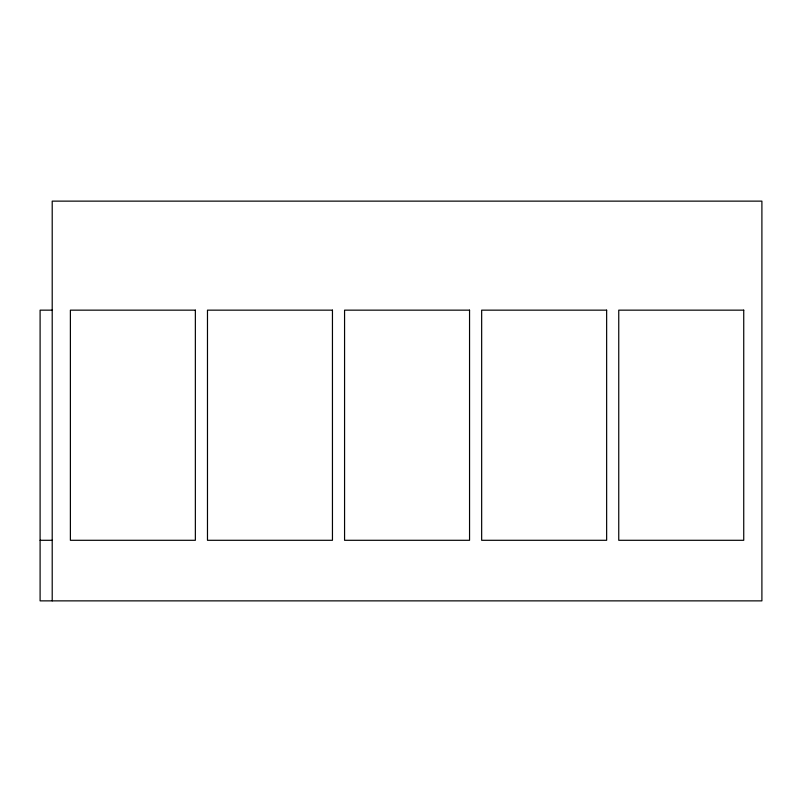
<?xml version="1.0" encoding="UTF-8"?>
<svg xmlns="http://www.w3.org/2000/svg" width="802" height="802" viewBox="0 0 802 802"><rect width="100%" height="100%" fill="white"/><g stroke="black" fill="none" stroke-linecap="round" stroke-linejoin="round"><path stroke-width="1.2" d="M52.21 310.153L40.1 310.153L40.1 600.868L761.9 600.868L761.9 201.132L52.21 201.132L52.21 600.868M40.1 540.297L52.21 540.297M195.357 310.153L70.386 310.153L70.386 540.297L195.357 540.297L195.357 310.153M332.449 310.153L207.477 310.153L207.477 540.297L332.449 540.297L332.449 310.153M469.551 310.153L344.569 310.153L344.569 540.297L469.551 540.297L469.551 310.153M606.643 310.153L481.661 310.153L481.661 540.297L606.643 540.297L606.643 310.153M743.735 310.153L618.753 310.153L618.753 540.297L743.735 540.297L743.735 310.153"/></g></svg>
